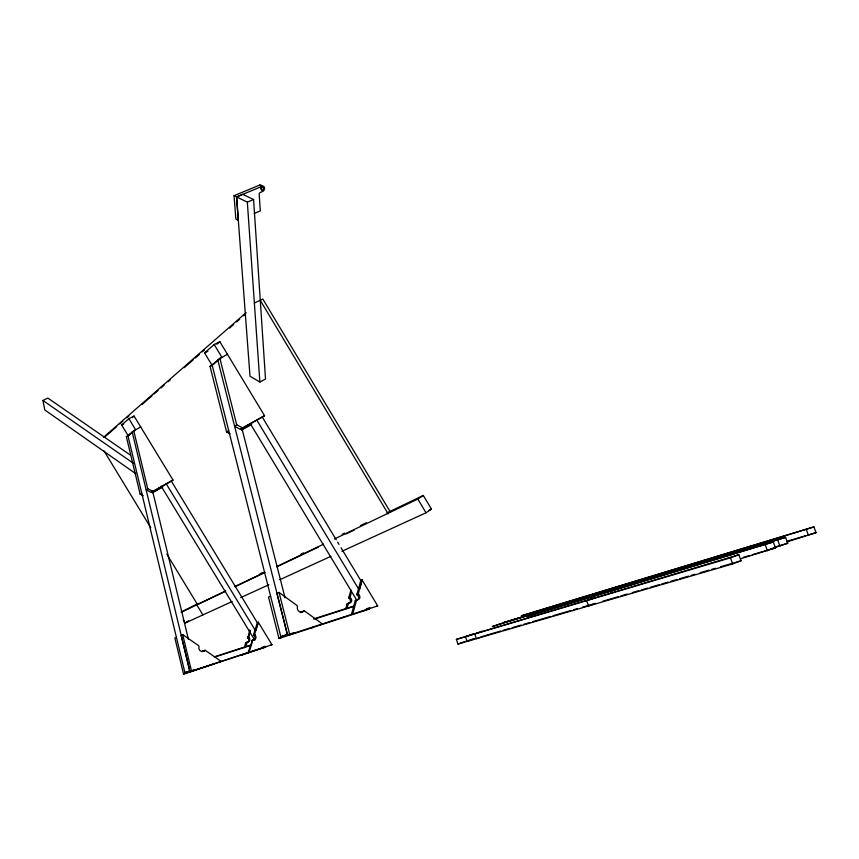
<?xml version="1.0" encoding="UTF-8"?>
<svg xmlns="http://www.w3.org/2000/svg" width="859" height="859" viewBox="0 0 859 859"><rect width="100%" height="100%" fill="white"/><g stroke="black" fill="none" stroke-linecap="round" stroke-linejoin="round"><path stroke-width="1.29" d="M345.672 608.967L347.122 603.845L347.906 603.426A2.845 2.448 70.3 0 0 349.291 598.422L348.915 597.284L350.944 589.993M258.312 622.26L254.64 634.178L254.973 635.177A2.491 2.266 73 0 1 253.598 639.633L252.793 640.18L249.078 652.239L248.111 652.593L252.546 639.998A2.491 2.266 73 0 0 254.006 635.553L253.673 634.554L257.346 622.657L258.312 622.26L271.97 644.733L270.982 645.098M247.832 638.044L249.722 629.958M357.365 599.7L356.496 600.312L352.738 614.024L351.449 614.496L355.282 600.624L357.365 599.7A2.878 2.47 70.1 0 0 358.751 594.643L358.375 593.494L362.079 579.975L360.791 580.501L357.086 593.999L358.375 593.494M351.32 592.656L350.161 596.876L350.558 597.928A2.845 2.448 70.3 0 1 349.162 602.943L347.906 603.426M249.604 633.019L250.345 630.721L248.788 637.657A2.47 2.244 73.3 0 1 247.424 642.081L245.792 642.747L244.192 647.761M346.929 608.483L348.335 603.447L349.162 602.943M359.513 589.317L362.144 580.093M245.137 647.407L247.424 642.081M255.778 630.495L258.376 622.356M355.207 600.806L356.496 600.312M347.047 604.038L348.303 603.544M251.827 640.546L252.793 640.18M300.371 612.65A3.941 3.479 70.4 0 0 301.112 612.102L302.593 612.016M201.908 651.756A3.404 3.168 74.3 0 0 202.584 651.262L203.927 651.165M103.488 437.371L246.168 312.601M128.904 418.687L135.518 429.575L128.216 435.76L121.677 425.012L128.904 418.687L134.047 416.046L173.024 480.074L151.367 492.454L146.159 489.909L147.748 488.76L152.966 491.316L173.024 480.074M214.192 344.513L221.783 357.119L212.066 365.322L204.582 352.92L214.192 344.513L219.85 341.71L264.551 415.724L240.456 429.382L234.614 426.322L236.73 424.786L242.592 427.857L264.551 415.724M104.658 437.124L116.749 426.579M119.777 423.938L122.794 421.297M126.821 417.785L128.839 416.024M141.939 404.589L152.011 395.795M154.029 394.034L158.056 390.512M161.073 387.881L164.101 385.24M168.128 381.718L170.146 379.968M184.245 367.652L193.318 359.738M195.326 357.978L199.363 354.456M202.38 351.825L204.399 350.064M229.578 328.074L233.616 324.562M236.633 321.921L239.661 319.28M243.688 315.768L245.706 314.007M132.232 417.635L134.047 416.046M216.951 344.244L219.85 341.71M143.26 495.707L140.157 494.204L126.359 436.726L130.181 434.235M140.726 426.891L132.168 431.852L189.753 670.815L184.878 672.651L194.456 669.816M127.927 435.738L132.232 432.098M230.094 433.859L226.615 432.045L210.036 366.363L214.213 363.561M293.918 632.729L280.818 636.766L287.378 634.307L217.757 359.867L227.517 354.252M212.109 365L217.832 360.157M140.157 494.204L141.714 493.077M226.615 432.045L228.687 430.552M151.367 492.454L152.966 491.316M240.456 429.382L242.592 427.857M301.079 612.059L304.752 611.125L322.286 623.881L320.063 624.708M202.552 651.229L205.526 650.499L221.117 661.366L219.453 661.978M341.903 551.285L426.032 512.78L431.454 509.119L423.283 495.45L386.99 512.855M334.473 538.947L417.818 499.068L423.283 495.45M183.192 619.769L185.179 623.033L188.561 620.842M181.024 612.102L198.257 603.405M152.419 492.497L162.372 486.913M152.333 492.776L162.856 486.881M241.368 429.768L251.698 424.056M241.562 429.994L250.731 424.926M259.869 382.03L265.506 379.066L253.577 199.524L242.807 194.359L236.569 196.926L250.001 376.199L259.869 382.03L247.338 202.133L234.035 195.702L235.871 219.034L238.373 220.28L236.569 196.926L261.974 186.382A2.888 2.019 -67.8 0 1 264.529 188.003A2.888 2.019 -67.8 0 1 262.306 191.611L260.234 192.48A1.568 1.095 -67.5 0 0 259.203 194.306L260.298 210.874L254.2 213.483M126.359 436.726L128.678 435.513M121.677 425.012L123.717 423.959M217.757 359.867L219.958 358.761M210.036 366.363L212.216 365.258M204.582 352.92L207.942 351.245M254.371 303.044L262.833 299.05L390.544 512.34M259.955 573.801L262.371 572.642M301.09 554.066L303.506 552.906M342.226 534.33L344.642 533.171M360.372 525.622L366.417 522.723M181.56 612.134L225.777 590.971M235.441 586.343L264.422 572.47M276.501 566.693L323.607 544.155M135.754 473.674L44.775 409.947L42.95 400.466L47.879 398.114L130.514 455.173M225.241 591.325L197.484 604.511L166.796 554.087M234.894 586.729L265.066 572.395M277.135 566.661L318.174 547.162M345.93 533.976L354.38 529.96M429.028 510.225L431.454 509.119M185.179 623.033L232.177 601.515M240.713 597.606L268.76 584.775M279.723 579.75L330.93 556.31M176.439 637.389L174.892 638.065L183.536 674.047L214.492 663.824M204.85 650.338L204.206 650.617A3.415 3.178 74.2 0 1 198.955 646.956A1.192 1.117 73.9 0 0 198.472 645.581L182.72 634.608L181.142 635.306L189.903 671.663L271.97 644.733M270.596 596.157L268.523 597.069L278.992 638.495L369.349 609.052L368.071 609.525M303.871 610.932L303.291 611.232A3.951 3.49 70.3 0 1 297.375 606.926A1.385 1.224 70 0 0 296.806 605.348L279.046 592.431L276.92 593.365L287.55 635.284L377.702 605.906L362.079 579.975M247.338 202.133L253.577 199.524M234.035 195.702L259.439 185.19A2.888 2.019 -67.8 0 1 261.866 186.124M203.347 650.982L205.097 650.349M203.583 651.025L205.215 650.37M301.82 611.791L304.269 610.942M247.521 637.045L248.466 636.669M253.673 634.554L254.629 634.253L253.652 634.726M247.499 637.12L248.444 636.841L247.489 637.303M253.652 634.822L254.618 634.533L253.673 635.005M348.915 597.284L350.161 596.876M358.343 593.687L357.065 594.095L357.451 595.158A2.867 2.459 70.2 0 1 357.344 600.001M247.499 637.399L248.466 637.12M348.894 597.477L350.15 597.091L348.904 597.692M357.054 594.299L358.343 593.794M247.532 637.582L248.487 637.206M253.695 635.102L254.726 634.898L253.759 635.273M357.065 594.407L358.375 594.009L357.119 594.621M247.564 637.668L248.519 637.292M348.915 597.8L350.204 597.413M247.607 637.754L248.605 637.464M254.779 634.973L253.813 635.359L254.898 635.123M348.979 598.004L350.247 597.51M357.151 594.729L358.482 594.321M246.469 642.446L246.383 642.446A2.47 2.244 73.3 0 0 247.843 638.033L248.659 637.539M349.022 598.1L350.343 597.703M357.247 594.922L358.536 594.417M247.768 637.979L248.713 637.603M349.141 598.283L350.397 597.789L349.291 598.422M357.312 595.008L358.665 594.578M252.632 640.009L253.598 639.633M245.674 642.994L246.619 642.618M183.536 674.047L263.928 647.407M189.903 671.663L191.514 671.062L182.72 634.608M278.992 638.495L281.097 637.7L212.033 364.667M287.55 635.284L289.719 634.468L279.046 592.431M191.267 671.437L196.185 669.601M732.684 563.912L741.049 560.777L738.837 554.71L456.376 639.386L457.944 644.078L732.684 563.912L730.472 557.813L456.376 639.386M740.608 558.769L775.462 547.881L773.283 541.954L526.556 616.537L773.283 541.954M770.952 548.837L787.778 543.264L785.62 537.39L630.087 583.991M786.704 541.954L816.05 532.655L813.913 526.911L521.434 615.796L813.913 526.911M287.883 635.488L294.487 633.029M311.248 627.993L313.417 627.177M242.914 654.579L241.97 654.934L265.667 647.128L264.701 647.482M261.823 647.482L264.991 646.301M366.342 608.934L369.842 607.635M343.278 617.589L344.534 617.127M730.472 557.813L738.837 554.71M537.917 612.242L503.46 622.592L785.62 537.39M361.703 611.468L368.704 608.881M376.392 606.39L377.702 605.906M595.427 603.437L588.522 605.982L586.643 600.613L594.707 597.681M484.025 635.928L476.391 638.699L474.769 633.91L482.414 631.161M618.512 588.426L610.835 591.217L611.565 593.301M457.944 644.078L465.514 641.34M473.084 633.953L465.481 636.68L467.071 641.415L474.673 638.656L466.662 641.007M545.25 609.6L537.884 612.252L622.539 586.729M214.32 656.867L250.721 645.066M216.049 656.598L251.666 645.055M313.567 618.974L353.854 606.035M314.888 618.963L354.37 606.271M787.757 541.073L805.763 535.715M808.33 534.953L816.05 532.655M775.001 547.022L787.778 543.264M743.411 557.319L749.821 555.44M752.387 554.678L775.462 547.881M485.314 635.553L500.657 631.064M503.213 630.313L509.612 628.444M512.168 627.693L521.123 625.084M523.679 624.332L530.067 622.464M532.623 621.712L550.533 616.483M553.089 615.731L570.999 610.502M573.554 609.75L577.388 608.634M582.509 607.13L595.298 603.394M602.943 601.16L618.297 596.672M620.853 595.921L627.242 594.052M632.364 592.56L638.752 590.691M641.308 589.94L647.707 588.071M650.263 587.32L659.207 584.711M661.774 583.959L668.162 582.091M670.718 581.339L677.117 579.471M679.673 578.73L688.617 576.11M691.184 575.358L695.017 574.241M700.128 572.738L709.083 570.129M711.639 569.377L715.472 568.261M720.594 566.757L741.049 560.777M259.439 185.19L261.974 186.382M42.95 400.466L133.231 463.184M196.786 604.843L202.917 614.904M171.317 481.104L257.925 623.666M166.302 483.918L255.263 630.291M161.17 486.183L254.855 640.266M104.036 450.932L150.765 527.727M262.285 417.087L336.223 539.796M337.608 542.093L338.994 544.391M341.066 547.827L361.102 581.081M256.691 419.944L358.804 589.328M250.173 423.444L356.614 599.915M417.818 499.068L426.032 512.78M260.245 300.296L388.171 513.907M806.386 529.702L808.523 535.479M777.792 540.29L779.951 546.195M765.305 544.917L767.484 550.866M241.851 428.136L285.027 597.767M219.807 358.139L236.73 424.786M152.612 491.165L188.454 639.44M133.703 430.542L147.748 488.76M127.862 435.449L185.104 673.456M260.975 187.885A1.6 1.117 -67.8 0 1 260.61 188.626M356.732 600.194A2.867 2.459 70.2 0 1 356.077 600.205M499.53 624.01L492.218 626.63L533.922 613.67L499.53 624.01M262.875 190.107A1.6 1.117 -67.8 0 0 263.09 187.466A1.6 1.117 -67.8 0 0 261.19 189.12A1.6 1.117 -67.8 0 0 262.875 190.107"/></g></svg>
